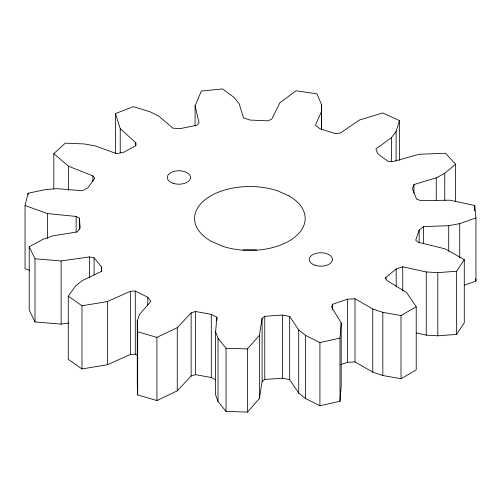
<?xml version="1.0" encoding="UTF-8"?>
<svg xmlns="http://www.w3.org/2000/svg" width="501" height="501" viewBox="0 0 501 501"><rect width="100%" height="100%" fill="white"/><g stroke="black" fill="none" stroke-linecap="round" stroke-linejoin="round"><path stroke-width="0.75" d="M195.089 105.874L199.06 122.739L197.262 125.118L180.492 128.582L172.939 128.187L158.842 116.169L150.075 111.786L133.291 106.65L115.468 113.614L120.227 128.607L135.777 142.798L135.821 145.659L123.76 152.26L116.57 153.663L95.296 145.929L84.212 143.944L65.274 143.142L53.807 153.65L68.599 166.269L92.904 175.901L94.745 178.268L87.925 187.769L82.352 190.737L57.465 188.695L45.942 189.497L28.081 193.229L25.05 205.529L47.476 213.558L76.133 216.445L79.352 218.104L80.204 227.942L77.167 231.957L52.956 235.858L42.967 239.265L29.215 246.83L35.001 258.792L61.128 260.946L89.372 256.938L94.088 257.821L101.546 266.97L101.597 271.348L82.227 280.598L75.507 286.058L68.268 296.197L81.982 305.767L107.364 301.596L130.348 291.3L135.276 291.006L147.814 297.3L150.914 301.301L139.616 314.265L137.268 320.828L137.694 331.787L156.919 337.373L177.254 327.66L191.131 312.9L195.434 311.484L211.303 314.34L216.92 317.283L215.605 331.775L215.605 394.945L218.023 401.501L226.045 411.44L247.532 412.085L259.393 398.477L259.393 335.307L262.098 318.354L264.779 316.275L282.47 315.079L289.678 316.438L289.678 379.608L298.728 393.147L305.566 398.564L319.92 405.741L339.991 401.27L339.991 338.1L341.194 322.882L331.574 307.032L332.651 304.239L347.462 299.172L355.009 298.728L372.788 308.992L382.833 312.342L401 315.549L416.212 306.762L406.63 292.571L386.716 280.328L385.739 277.523L396.185 268.987L402.754 266.795L426.251 271.949L437.799 272.625L456.643 271.254L464.283 259.643L445.464 248.959L418.335 242.29L415.724 240.179L419.155 230.091L423.608 226.546L448.702 225.707L459.718 223.609L475.95 217.91L474.71 205.51L449.979 200.193L420.896 200.638L416.619 199.191L412.442 188.846L413.97 184.556L436.246 177.83L444.788 173.296L455.522 164.253L445.552 153.243L419.218 154.277L393.034 161.585L388.106 161.284L380.622 156.03L377.516 153.237L375.888 148.96L391.5 137.581L396.109 131.437L399.541 120.647L382.676 112.932L359.355 120.058L340.58 132.89L335.864 133.773L319.976 128.763L315.455 125.244L321.623 111.178L321.46 104.477L316.933 93.825L296.072 90.781L279.859 102.799L271.843 118.944L268.173 120.866L250.118 120.058L243.499 117.917L239.134 103.626L234.23 97.557L222.538 88.915L201.346 91.069L195.089 105.874L195.089 126.152M339.991 401.27L341.194 386.052L341.194 322.882M259.393 398.477L262.098 381.524L262.098 318.354M416.4 332.958L426.251 335.119L437.799 335.802L456.643 334.424L464.283 322.813L464.283 259.643M247.532 412.085L247.532 348.915L259.393 335.307M137.268 320.828L137.268 383.998L137.694 394.957L156.919 400.543L177.254 390.83L191.131 376.069L195.434 374.654L211.303 377.51L215.674 379.796M262.098 381.524L264.779 379.445L282.47 378.249L289.678 379.608M340.799 364.622L347.462 362.342L355.009 361.904L372.788 372.162L382.833 375.512L401 378.718L416.212 369.938L416.212 306.762M68.268 296.197L68.268 359.367L81.982 368.943L107.364 364.766L130.348 354.47L135.276 354.176L137.368 355.228M464.145 285.226L475.95 281.08L475.95 217.91M289.678 316.438L298.728 329.977L305.566 335.394L319.92 342.571L339.991 338.1M29.215 246.83L29.215 310L35.001 321.968L61.128 324.116L68.762 323.032M215.605 331.775L218.023 338.325L226.045 348.264L247.532 348.915M29.39 270.252L25.05 268.699L25.05 205.529M475.718 278.756L475.95 281.08M474.71 205.51L474.71 210.965M459.718 223.609L459.718 257.921M456.643 271.254L456.643 334.424M455.522 164.253L455.522 201.684M448.702 225.707L448.702 251.446M444.788 173.296L444.788 200.594M437.799 272.625L437.799 335.802M436.246 177.83L436.246 200.45M426.251 271.949L426.251 335.119M423.608 226.546L423.608 243.705M419.155 230.091L419.155 242.572M413.97 184.556L413.97 193.135M402.754 266.795L402.754 290.975M401 315.549L401 378.718M399.541 120.647L399.541 160.426M396.185 268.987L396.185 286.923M396.109 131.437L396.109 161.071M391.5 137.581L391.5 161.76M385.739 277.523L385.739 279.082M382.833 312.342L382.833 375.512M372.788 308.992L372.788 372.162M355.009 298.728L355.009 361.904M347.462 299.172L347.462 362.342M332.651 304.239L332.651 309.693M321.623 111.178L321.623 129.891M321.46 104.477L321.46 129.433M319.92 342.571L319.92 405.741M305.566 335.394L305.566 398.564M298.728 329.977L298.728 393.147M282.47 315.079L282.47 378.249M264.779 316.275L264.779 379.445M226.045 348.264L226.045 411.44M218.023 338.325L218.023 401.501M216.92 317.283L216.92 320.402M211.303 314.34L211.303 377.51M195.434 311.484L195.434 374.654M191.131 312.9L191.131 376.069M177.254 327.66L177.254 390.83M156.919 337.373L156.919 400.543M147.814 297.3L147.814 305.103M137.694 331.787L137.694 394.957M135.777 142.798L135.777 145.916M135.276 291.006L135.276 354.176M130.348 291.3L130.348 354.47M120.227 128.607L120.227 152.78M115.468 113.614L115.468 153.394M107.364 301.596L107.364 364.766M101.546 266.97L101.546 271.648M94.088 257.821L94.088 274.98M92.904 175.901L92.904 181.362M89.372 256.938L89.372 277.992M81.982 305.767L81.982 368.943M79.352 218.104L79.352 229.802M76.133 216.445L76.133 232.044M68.599 166.269L68.599 190.449M61.128 260.946L61.128 324.116M53.807 153.65L53.807 188.745M47.476 213.558L47.476 238.514M35.001 258.792L35.001 321.968M28.081 193.229L28.081 194.789M243.041 249.955A55.317 31.939 0 0 1 256.725 249.955M288.996 195.891L277.541 190.818A55.317 31.939 0 0 0 205.992 199.035A55.317 31.939 0 0 0 210.764 241.056L222.225 246.135A55.317 31.939 0 0 0 293.768 237.919A55.317 31.939 0 0 0 288.996 195.891M173.095 183.297A11.604 6.701 0 0 0 190.505 177.492A11.604 6.701 0 0 0 173.095 171.693A11.604 6.701 0 0 0 173.095 183.297M315.06 265.261A11.604 6.701 0 0 0 332.47 259.455A11.604 6.701 0 0 0 315.06 253.65A11.604 6.701 0 0 0 315.06 265.261"/></g></svg>
